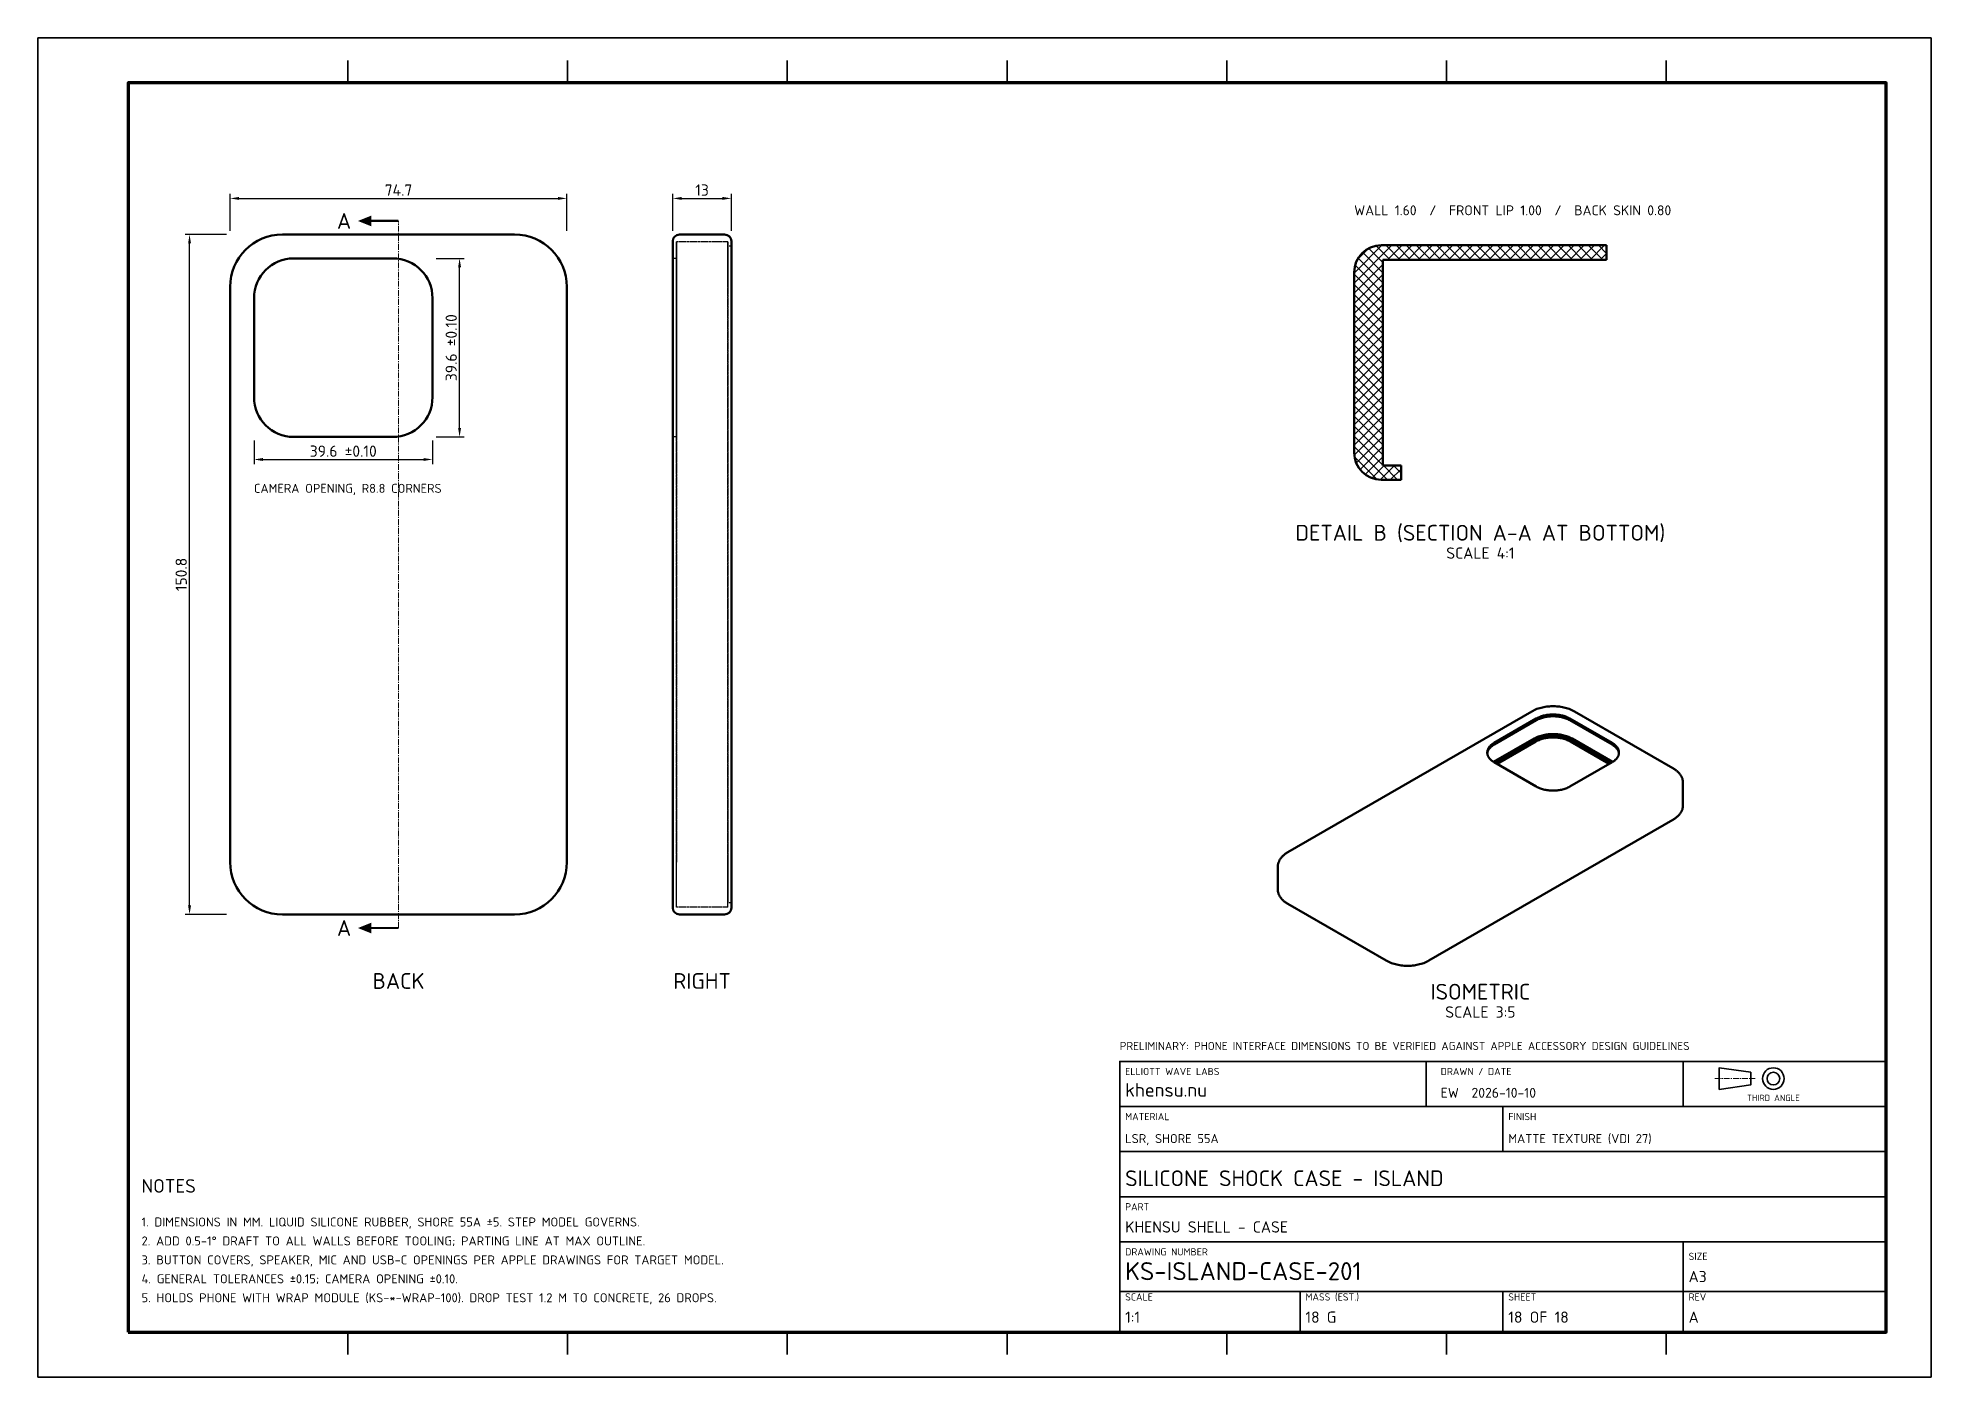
# Model space of a CAD drawing. Header units: millimetres. Extents: x 0 to 420, y 0 to 297.
import ezdxf
from ezdxf.enums import TextEntityAlignment as Align

# ---------------------------------------------------------------- set-up
doc = ezdxf.new("R2010")
doc.units = ezdxf.units.MM
doc.header["$LTSCALE"] = 0.4
doc.linetypes.add('CENTER', pattern=[5.08, 3.175, -0.635, 0.635, -0.635])
doc.linetypes.add('DASHED', pattern=[1.524, 1.27, -0.254])
for name, color, linetype, lineweight in [('BORDER', 7, 'CONTINUOUS', 70), ('CENTER', 1, 'CENTER', 18), ('DIM', 4, 'CONTINUOUS', 18), ('HATCH', 8, 'CONTINUOUS', 13), ('HIDDEN', 8, 'DASHED', 25), ('OUTLINE', 7, 'CONTINUOUS', 50), ('SECTION', 7, 'CONTINUOUS', 50), ('TEXT', 7, 'CONTINUOUS', 25), ('TITLE', 7, 'CONTINUOUS', 35)]:
    doc.layers.add(name, color=color, linetype=linetype, lineweight=lineweight)
doc.styles.add('KHENSU', font='isocpeur.ttf')
doc.dimstyles.new('KHENSU', dxfattribs={"dimtxt": 2.5, "dimasz": 2, "dimexe": 1, "dimexo": 0.8, "dimgap": 0.6, "dimtad": 1, "dimdsep": 46, "dimtxsty": 'KHENSU', "dimcen": -1.5, "dimclrd": 4, "dimclre": 4, "dimclrt": 7, "dimazin": 3, "dimtfac": 1, "dimtmove": 2, "dimatfit": 3})

msp = doc.modelspace()

# ---------------------------------------------------------------- hatches: boundary and pattern name
at = {"layer": 'HATCH'}
h = msp.add_hatch(dxfattribs=at)
h.set_pattern_fill('ANSI37', color=8, scale=0.5)
h.paths.add_polyline_path([(348, 251), (348, 250.331), (348, 249.661), (348, 248.992), (348, 248.323), (347.854, 247.8), (347.184, 247.8), (346.515, 247.8), (345.846, 247.8), (345.177, 247.8), (344.507, 247.8), (343.838, 247.8), (343.169, 247.8), (342.5, 247.8), (341.83, 247.8), (341.161, 247.8), (340.492, 247.8), (339.823, 247.8), (339.153, 247.8), (338.484, 247.8), (337.815, 247.8), (337.145, 247.8), (336.476, 247.8), (335.807, 247.8), (335.138, 247.8), (334.468, 247.8), (333.799, 247.8), (333.13, 247.8), (332.461, 247.8), (331.791, 247.8), (331.122, 247.8), (330.453, 247.8), (329.784, 247.8), (329.114, 247.8), (328.445, 247.8), (327.776, 247.8), (327.106, 247.8), (326.437, 247.8), (325.768, 247.8), (325.099, 247.8), (324.429, 247.8), (323.76, 247.8), (323.091, 247.8), (322.422, 247.8), (321.752, 247.8), (321.083, 247.8), (320.414, 247.8), (319.745, 247.8), (319.075, 247.8), (318.406, 247.8), (317.737, 247.8), (317.068, 247.8), (316.398, 247.8), (315.729, 247.8), (315.06, 247.8), (314.39, 247.8), (313.721, 247.8), (313.052, 247.8), (312.383, 247.8), (311.713, 247.8), (311.044, 247.8), (310.375, 247.8), (309.706, 247.8), (309.036, 247.8), (308.367, 247.8), (307.698, 247.8), (307.029, 247.8), (306.359, 247.8), (305.69, 247.8), (305.021, 247.8), (304.351, 247.8), (303.682, 247.8), (303.013, 247.8), (302.344, 247.8), (301.674, 247.8), (301.005, 247.8), (300.336, 247.8), (299.667, 247.8), (298.997, 247.8), (298.4, 247.728), (298.4, 247.059), (298.4, 246.39), (298.4, 245.72), (298.4, 245.051), (298.4, 244.382), (298.4, 243.713), (298.4, 243.043), (298.4, 242.374), (298.4, 241.705), (298.4, 241.035), (298.4, 240.366), (298.4, 239.697), (298.4, 239.028), (298.4, 238.358), (298.4, 237.689), (298.4, 237.02), (298.4, 236.351), (298.4, 235.681), (298.4, 235.012), (298.4, 234.343), (298.4, 233.674), (298.4, 233.004), (298.4, 232.335), (298.4, 231.666), (298.4, 230.996), (298.4, 230.327), (298.4, 229.658), (298.4, 228.989), (298.4, 228.319), (298.4, 227.65), (298.4, 226.981), (298.4, 226.312), (298.4, 225.642), (298.4, 224.973), (298.4, 224.304), (298.4, 223.635), (298.4, 222.965), (298.4, 222.296), (298.4, 221.627), (298.4, 220.958), (298.4, 220.288), (298.4, 219.619), (298.4, 218.95), (298.4, 218.28), (298.4, 217.611), (298.4, 216.942), (298.4, 216.273), (298.4, 215.603), (298.4, 214.934), (298.4, 214.265), (298.4, 213.596), (298.4, 212.926), (298.4, 212.257), (298.4, 211.588), (298.4, 210.919), (298.4, 210.249), (298.4, 209.58), (298.4, 208.911), (298.4, 208.241), (298.4, 207.572), (298.4, 206.903), (298.4, 206.234), (298.4, 205.564), (298.4, 204.895), (298.4, 204.226), (298.4, 203.557), (298.4, 202.887), (298.4, 202.218), (299.051, 202.2), (299.72, 202.2), (300.39, 202.2), (301.059, 202.2), (301.728, 202.2), (302.397, 202.2), (302.4, 201.533), (302.4, 200.864), (302.4, 200.195), (302.4, 199.525), (302.256, 199), (301.587, 199), (300.918, 199), (300.248, 199), (299.579, 199), (298.91, 199), (298.241, 199), (297.572, 199.015), (296.908, 199.1), (296.258, 199.258), (295.63, 199.488), (295.031, 199.786), (294.469, 200.149), (293.951, 200.572), (293.483, 201.05), (293.072, 201.578), (292.721, 202.147), (292.437, 202.753), (292.221, 203.386), (292.077, 204.039), (292.007, 204.704), (292, 205.374), (292, 206.043), (292, 206.712), (292, 207.381), (292, 208.051), (292, 208.72), (292, 209.389), (292, 210.058), (292, 210.728), (292, 211.397), (292, 212.066), (292, 212.736), (292, 213.405), (292, 214.074), (292, 214.743), (292, 215.413), (292, 216.082), (292, 216.751), (292, 217.42), (292, 218.09), (292, 218.759), (292, 219.428), (292, 220.097), (292, 220.767), (292, 221.436), (292, 222.105), (292, 222.774), (292, 223.444), (292, 224.113), (292, 224.782), (292, 225.452), (292, 226.121), (292, 226.79), (292, 227.459), (292, 228.129), (292, 228.798), (292, 229.467), (292, 230.136), (292, 230.806), (292, 231.475), (292, 232.144), (292, 232.813), (292, 233.483), (292, 234.152), (292, 234.821), (292, 235.491), (292, 236.16), (292, 236.829), (292, 237.498), (292, 238.168), (292, 238.837), (292, 239.506), (292, 240.175), (292, 240.845), (292, 241.514), (292, 242.183), (292, 242.852), (292, 243.522), (292, 244.191), (292, 244.86), (292.023, 245.529), (292.119, 246.191), (292.288, 246.838), (292.529, 247.462), (292.837, 248.056), (293.209, 248.612), (293.641, 249.123), (294.127, 249.582), (294.661, 249.985), (295.237, 250.326), (295.846, 250.6), (296.483, 250.805), (297.139, 250.938), (297.805, 250.997), (298.474, 251), (299.144, 251), (299.813, 251), (300.482, 251), (301.151, 251), (301.821, 251), (302.49, 251), (303.159, 251), (303.829, 251), (304.498, 251), (305.167, 251), (305.836, 251), (306.506, 251), (307.175, 251), (307.844, 251), (308.513, 251), (309.183, 251), (309.852, 251), (310.521, 251), (311.19, 251), (311.86, 251), (312.529, 251), (313.198, 251), (313.868, 251), (314.537, 251), (315.206, 251), (315.875, 251), (316.545, 251), (317.214, 251), (317.883, 251), (318.552, 251), (319.222, 251), (319.891, 251), (320.56, 251), (321.229, 251), (321.899, 251), (322.568, 251), (323.237, 251), (323.906, 251), (324.576, 251), (325.245, 251), (325.914, 251), (326.584, 251), (327.253, 251), (327.922, 251), (328.591, 251), (329.261, 251), (329.93, 251), (330.599, 251), (331.268, 251), (331.938, 251), (332.607, 251), (333.276, 251), (333.945, 251), (334.615, 251), (335.284, 251), (335.953, 251), (336.623, 251), (337.292, 251), (337.961, 251), (338.63, 251), (339.3, 251), (339.969, 251), (340.638, 251), (341.307, 251), (341.977, 251), (342.646, 251), (343.315, 251), (343.984, 251), (344.654, 251), (345.323, 251), (345.992, 251), (346.661, 251), (347.331, 251), (348, 251)])

# ---------------------------------------------------------------- linework, layer by layer
at = {"layer": 'BORDER'}
msp.add_lwpolyline([(20, 10), (410, 10), (410, 287), (20, 287)], close=True, dxfattribs=at)
at = {"layer": 'CENTER'}
for p, q in [((80, 99.6), (80, 256.4)), ((372, 66.2), (381, 66.2))]:
    msp.add_line(p, q, dxfattribs=at)
at = {"layer": 'HIDDEN'}
for p, q in [((152.35, 253.4), (142.35, 253.4)), ((141.65, 248.1), (140.85, 248.1)), ((141.65, 248.1), (140.85, 248.1)), ((153.05, 251.8), (141.65, 251.8)), ((153.05, 251.8), (141.65, 251.8)), ((153.85, 250.8), (153.05, 250.8)), ((153.85, 250.8), (153.05, 250.8)), ((140.85, 241.8), (140.85, 114.2)), ((141.65, 241.8), (141.65, 114.2)), ((141.65, 114.2), (141.65, 241.8)), ((153.05, 241.8), (153.05, 114.2)), ((153.05, 114.2), (153.05, 241.8)), ((153.05, 241.8), (153.05, 114.2)), ((153.05, 114.2), (153.05, 241.8)), ((153.85, 241.8), (153.85, 114.2)), ((153.85, 241.8), (153.85, 114.2)), ((153.85, 114.2), (153.85, 241.8)), ((140.85, 239.3), (140.85, 217.3)), ((140.85, 217.3), (140.85, 239.3)), ((141.65, 239.3), (141.65, 217.3)), ((141.65, 217.3), (141.65, 239.3)), ((141.65, 208.5), (140.85, 208.5)), ((141.65, 208.5), (140.85, 208.5)), ((153.85, 105.2), (153.05, 105.2)), ((153.85, 105.2), (153.05, 105.2)), ((153.05, 104.2), (141.65, 104.2)), ((153.05, 104.2), (141.65, 104.2))]:
    msp.add_line(p, q, dxfattribs=at)
for points in [[(140.85, 248.1), (140.85, 247.897), (140.85, 247.694), (140.85, 247.49), (140.85, 247.287), (140.85, 247.084), (140.85, 246.881), (140.85, 246.677), (140.85, 246.474), (140.85, 246.271), (140.85, 246.068), (140.85, 245.865), (140.85, 245.661), (140.85, 245.458), (140.85, 245.255), (140.85, 245.052), (140.85, 244.848), (140.85, 244.645), (140.85, 244.442), (140.85, 244.239), (140.85, 244.035), (140.85, 243.832), (140.85, 243.629), (140.85, 243.426), (140.85, 243.223), (140.85, 243.019), (140.85, 242.816), (140.85, 242.613), (140.85, 242.41), (140.85, 242.206), (140.85, 242.003), (140.85, 241.8)], [(140.85, 248.1), (140.85, 247.816), (140.85, 247.532), (140.85, 247.248), (140.85, 246.965), (140.85, 246.681), (140.85, 246.397), (140.85, 246.113), (140.85, 245.829), (140.85, 245.545), (140.85, 245.261), (140.85, 244.977), (140.85, 244.694), (140.85, 244.41), (140.85, 244.126), (140.85, 243.842), (140.85, 243.558), (140.85, 243.274), (140.85, 242.99), (140.85, 242.706), (140.85, 242.423), (140.85, 242.139), (140.85, 241.855), (140.85, 241.571), (140.85, 241.287), (140.85, 241.003), (140.85, 240.719), (140.85, 240.435), (140.85, 240.152), (140.85, 239.868), (140.85, 239.584), (140.85, 239.3)], [(140.85, 239.3), (140.85, 239.584), (140.85, 239.868), (140.85, 240.152), (140.85, 240.435), (140.85, 240.719), (140.85, 241.003), (140.85, 241.287), (140.85, 241.571), (140.85, 241.855), (140.85, 242.139), (140.85, 242.423), (140.85, 242.706), (140.85, 242.99), (140.85, 243.274), (140.85, 243.558), (140.85, 243.842), (140.85, 244.126), (140.85, 244.41), (140.85, 244.694), (140.85, 244.977), (140.85, 245.261), (140.85, 245.545), (140.85, 245.829), (140.85, 246.113), (140.85, 246.397), (140.85, 246.681), (140.85, 246.965), (140.85, 247.248), (140.85, 247.532), (140.85, 247.816), (140.85, 248.1)], [(141.65, 251.8), (141.65, 251.477), (141.65, 251.155), (141.65, 250.832), (141.65, 250.51), (141.65, 250.187), (141.65, 249.865), (141.65, 249.542), (141.65, 249.219), (141.65, 248.897), (141.65, 248.574), (141.65, 248.252), (141.65, 247.929), (141.65, 247.606), (141.65, 247.284), (141.65, 246.961), (141.65, 246.639), (141.65, 246.316), (141.65, 245.994), (141.65, 245.671), (141.65, 245.348), (141.65, 245.026), (141.65, 244.703), (141.65, 244.381), (141.65, 244.058), (141.65, 243.735), (141.65, 243.413), (141.65, 243.09), (141.65, 242.768), (141.65, 242.445), (141.65, 242.123), (141.65, 241.8)], [(141.65, 241.8), (141.65, 242.123), (141.65, 242.445), (141.65, 242.768), (141.65, 243.09), (141.65, 243.413), (141.65, 243.735), (141.65, 244.058), (141.65, 244.381), (141.65, 244.703), (141.65, 245.026), (141.65, 245.348), (141.65, 245.671), (141.65, 245.994), (141.65, 246.316), (141.65, 246.639), (141.65, 246.961), (141.65, 247.284), (141.65, 247.606), (141.65, 247.929), (141.65, 248.252), (141.65, 248.574), (141.65, 248.897), (141.65, 249.219), (141.65, 249.542), (141.65, 249.865), (141.65, 250.187), (141.65, 250.51), (141.65, 250.832), (141.65, 251.155), (141.65, 251.477), (141.65, 251.8)], [(141.65, 248.1), (141.65, 247.816), (141.65, 247.532), (141.65, 247.248), (141.65, 246.965), (141.65, 246.681), (141.65, 246.397), (141.65, 246.113), (141.65, 245.829), (141.65, 245.545), (141.65, 245.261), (141.65, 244.977), (141.65, 244.694), (141.65, 244.41), (141.65, 244.126), (141.65, 243.842), (141.65, 243.558), (141.65, 243.274), (141.65, 242.99), (141.65, 242.706), (141.65, 242.423), (141.65, 242.139), (141.65, 241.855), (141.65, 241.571), (141.65, 241.287), (141.65, 241.003), (141.65, 240.719), (141.65, 240.435), (141.65, 240.152), (141.65, 239.868), (141.65, 239.584), (141.65, 239.3)], [(141.65, 239.3), (141.65, 239.584), (141.65, 239.868), (141.65, 240.152), (141.65, 240.435), (141.65, 240.719), (141.65, 241.003), (141.65, 241.287), (141.65, 241.571), (141.65, 241.855), (141.65, 242.139), (141.65, 242.423), (141.65, 242.706), (141.65, 242.99), (141.65, 243.274), (141.65, 243.558), (141.65, 243.842), (141.65, 244.126), (141.65, 244.41), (141.65, 244.694), (141.65, 244.977), (141.65, 245.261), (141.65, 245.545), (141.65, 245.829), (141.65, 246.113), (141.65, 246.397), (141.65, 246.681), (141.65, 246.965), (141.65, 247.248), (141.65, 247.532), (141.65, 247.816), (141.65, 248.1)], [(153.05, 251.8), (153.05, 251.477), (153.05, 251.155), (153.05, 250.832), (153.05, 250.51), (153.05, 250.187), (153.05, 249.865), (153.05, 249.542), (153.05, 249.219), (153.05, 248.897), (153.05, 248.574), (153.05, 248.252), (153.05, 247.929), (153.05, 247.606), (153.05, 247.284), (153.05, 246.961), (153.05, 246.639), (153.05, 246.316), (153.05, 245.994), (153.05, 245.671), (153.05, 245.348), (153.05, 245.026), (153.05, 244.703), (153.05, 244.381), (153.05, 244.058), (153.05, 243.735), (153.05, 243.413), (153.05, 243.09), (153.05, 242.768), (153.05, 242.445), (153.05, 242.123), (153.05, 241.8)], [(153.05, 241.8), (153.05, 242.123), (153.05, 242.445), (153.05, 242.768), (153.05, 243.09), (153.05, 243.413), (153.05, 243.735), (153.05, 244.058), (153.05, 244.381), (153.05, 244.703), (153.05, 245.026), (153.05, 245.348), (153.05, 245.671), (153.05, 245.994), (153.05, 246.316), (153.05, 246.639), (153.05, 246.961), (153.05, 247.284), (153.05, 247.606), (153.05, 247.929), (153.05, 248.252), (153.05, 248.574), (153.05, 248.897), (153.05, 249.219), (153.05, 249.542), (153.05, 249.865), (153.05, 250.187), (153.05, 250.51), (153.05, 250.832), (153.05, 251.155), (153.05, 251.477), (153.05, 251.8)], [(153.05, 250.8), (153.05, 250.51), (153.05, 250.219), (153.05, 249.929), (153.05, 249.639), (153.05, 249.348), (153.05, 249.058), (153.05, 248.768), (153.05, 248.477), (153.05, 248.187), (153.05, 247.897), (153.05, 247.606), (153.05, 247.316), (153.05, 247.026), (153.05, 246.735), (153.05, 246.445), (153.05, 246.155), (153.05, 245.865), (153.05, 245.574), (153.05, 245.284), (153.05, 244.994), (153.05, 244.703), (153.05, 244.413), (153.05, 244.123), (153.05, 243.832), (153.05, 243.542), (153.05, 243.252), (153.05, 242.961), (153.05, 242.671), (153.05, 242.381), (153.05, 242.09), (153.05, 241.8)], [(153.05, 241.8), (153.05, 242.09), (153.05, 242.381), (153.05, 242.671), (153.05, 242.961), (153.05, 243.252), (153.05, 243.542), (153.05, 243.832), (153.05, 244.123), (153.05, 244.413), (153.05, 244.703), (153.05, 244.994), (153.05, 245.284), (153.05, 245.574), (153.05, 245.865), (153.05, 246.155), (153.05, 246.445), (153.05, 246.735), (153.05, 247.026), (153.05, 247.316), (153.05, 247.606), (153.05, 247.897), (153.05, 248.187), (153.05, 248.477), (153.05, 248.768), (153.05, 249.058), (153.05, 249.348), (153.05, 249.639), (153.05, 249.929), (153.05, 250.219), (153.05, 250.51), (153.05, 250.8)], [(153.85, 250.8), (153.85, 250.51), (153.85, 250.219), (153.85, 249.929), (153.85, 249.639), (153.85, 249.348), (153.85, 249.058), (153.85, 248.768), (153.85, 248.477), (153.85, 248.187), (153.85, 247.897), (153.85, 247.606), (153.85, 247.316), (153.85, 247.026), (153.85, 246.735), (153.85, 246.445), (153.85, 246.155), (153.85, 245.865), (153.85, 245.574), (153.85, 245.284), (153.85, 244.994), (153.85, 244.703), (153.85, 244.413), (153.85, 244.123), (153.85, 243.832), (153.85, 243.542), (153.85, 243.252), (153.85, 242.961), (153.85, 242.671), (153.85, 242.381), (153.85, 242.09), (153.85, 241.8)], [(153.85, 250.8), (153.85, 250.51), (153.85, 250.219), (153.85, 249.929), (153.85, 249.639), (153.85, 249.348), (153.85, 249.058), (153.85, 248.768), (153.85, 248.477), (153.85, 248.187), (153.85, 247.897), (153.85, 247.606), (153.85, 247.316), (153.85, 247.026), (153.85, 246.735), (153.85, 246.445), (153.85, 246.155), (153.85, 245.865), (153.85, 245.574), (153.85, 245.284), (153.85, 244.994), (153.85, 244.703), (153.85, 244.413), (153.85, 244.123), (153.85, 243.832), (153.85, 243.542), (153.85, 243.252), (153.85, 242.961), (153.85, 242.671), (153.85, 242.381), (153.85, 242.09), (153.85, 241.8)], [(140.85, 217.3), (140.85, 217.016), (140.85, 216.732), (140.85, 216.448), (140.85, 216.165), (140.85, 215.881), (140.85, 215.597), (140.85, 215.313), (140.85, 215.029), (140.85, 214.745), (140.85, 214.461), (140.85, 214.177), (140.85, 213.894), (140.85, 213.61), (140.85, 213.326), (140.85, 213.042), (140.85, 212.758), (140.85, 212.474), (140.85, 212.19), (140.85, 211.906), (140.85, 211.623), (140.85, 211.339), (140.85, 211.055), (140.85, 210.771), (140.85, 210.487), (140.85, 210.203), (140.85, 209.919), (140.85, 209.635), (140.85, 209.352), (140.85, 209.068), (140.85, 208.784), (140.85, 208.5)], [(140.85, 208.5), (140.85, 208.784), (140.85, 209.068), (140.85, 209.352), (140.85, 209.635), (140.85, 209.919), (140.85, 210.203), (140.85, 210.487), (140.85, 210.771), (140.85, 211.055), (140.85, 211.339), (140.85, 211.623), (140.85, 211.906), (140.85, 212.19), (140.85, 212.474), (140.85, 212.758), (140.85, 213.042), (140.85, 213.326), (140.85, 213.61), (140.85, 213.894), (140.85, 214.177), (140.85, 214.461), (140.85, 214.745), (140.85, 215.029), (140.85, 215.313), (140.85, 215.597), (140.85, 215.881), (140.85, 216.165), (140.85, 216.448), (140.85, 216.732), (140.85, 217.016), (140.85, 217.3)], [(141.65, 217.3), (141.65, 217.016), (141.65, 216.732), (141.65, 216.448), (141.65, 216.165), (141.65, 215.881), (141.65, 215.597), (141.65, 215.313), (141.65, 215.029), (141.65, 214.745), (141.65, 214.461), (141.65, 214.177), (141.65, 213.894), (141.65, 213.61), (141.65, 213.326), (141.65, 213.042), (141.65, 212.758), (141.65, 212.474), (141.65, 212.19), (141.65, 211.906), (141.65, 211.623), (141.65, 211.339), (141.65, 211.055), (141.65, 210.771), (141.65, 210.487), (141.65, 210.203), (141.65, 209.919), (141.65, 209.635), (141.65, 209.352), (141.65, 209.068), (141.65, 208.784), (141.65, 208.5)], [(141.65, 208.5), (141.65, 208.784), (141.65, 209.068), (141.65, 209.352), (141.65, 209.635), (141.65, 209.919), (141.65, 210.203), (141.65, 210.487), (141.65, 210.771), (141.65, 211.055), (141.65, 211.339), (141.65, 211.623), (141.65, 211.906), (141.65, 212.19), (141.65, 212.474), (141.65, 212.758), (141.65, 213.042), (141.65, 213.326), (141.65, 213.61), (141.65, 213.894), (141.65, 214.177), (141.65, 214.461), (141.65, 214.745), (141.65, 215.029), (141.65, 215.313), (141.65, 215.597), (141.65, 215.881), (141.65, 216.165), (141.65, 216.448), (141.65, 216.732), (141.65, 217.016), (141.65, 217.3)], [(140.85, 114.2), (140.85, 113.874), (140.85, 113.548), (140.85, 113.223), (140.85, 112.897), (140.85, 112.571), (140.85, 112.245), (140.85, 111.919), (140.85, 111.594), (140.85, 111.268), (140.85, 110.942), (140.85, 110.616), (140.85, 110.29), (140.85, 109.965), (140.85, 109.639), (140.85, 109.313), (140.85, 108.987), (140.85, 108.661), (140.85, 108.335), (140.85, 108.01), (140.85, 107.684), (140.85, 107.358), (140.85, 107.032), (140.85, 106.706), (140.85, 106.381), (140.85, 106.055), (140.85, 105.729), (140.85, 105.403), (140.85, 105.077), (140.85, 104.752), (140.85, 104.426), (140.85, 104.1)], [(141.65, 104.2), (141.65, 104.523), (141.65, 104.845), (141.65, 105.168), (141.65, 105.49), (141.65, 105.813), (141.65, 106.135), (141.65, 106.458), (141.65, 106.781), (141.65, 107.103), (141.65, 107.426), (141.65, 107.748), (141.65, 108.071), (141.65, 108.394), (141.65, 108.716), (141.65, 109.039), (141.65, 109.361), (141.65, 109.684), (141.65, 110.006), (141.65, 110.329), (141.65, 110.652), (141.65, 110.974), (141.65, 111.297), (141.65, 111.619), (141.65, 111.942), (141.65, 112.265), (141.65, 112.587), (141.65, 112.91), (141.65, 113.232), (141.65, 113.555), (141.65, 113.877), (141.65, 114.2)], [(141.65, 104.2), (141.65, 104.523), (141.65, 104.845), (141.65, 105.168), (141.65, 105.49), (141.65, 105.813), (141.65, 106.135), (141.65, 106.458), (141.65, 106.781), (141.65, 107.103), (141.65, 107.426), (141.65, 107.748), (141.65, 108.071), (141.65, 108.394), (141.65, 108.716), (141.65, 109.039), (141.65, 109.361), (141.65, 109.684), (141.65, 110.006), (141.65, 110.329), (141.65, 110.652), (141.65, 110.974), (141.65, 111.297), (141.65, 111.619), (141.65, 111.942), (141.65, 112.265), (141.65, 112.587), (141.65, 112.91), (141.65, 113.232), (141.65, 113.555), (141.65, 113.877), (141.65, 114.2)], [(153.05, 114.2), (153.05, 113.91), (153.05, 113.619), (153.05, 113.329), (153.05, 113.039), (153.05, 112.748), (153.05, 112.458), (153.05, 112.168), (153.05, 111.877), (153.05, 111.587), (153.05, 111.297), (153.05, 111.006), (153.05, 110.716), (153.05, 110.426), (153.05, 110.135), (153.05, 109.845), (153.05, 109.555), (153.05, 109.265), (153.05, 108.974), (153.05, 108.684), (153.05, 108.394), (153.05, 108.103), (153.05, 107.813), (153.05, 107.523), (153.05, 107.232), (153.05, 106.942), (153.05, 106.652), (153.05, 106.361), (153.05, 106.071), (153.05, 105.781), (153.05, 105.49), (153.05, 105.2)], [(153.05, 105.2), (153.05, 105.49), (153.05, 105.781), (153.05, 106.071), (153.05, 106.361), (153.05, 106.652), (153.05, 106.942), (153.05, 107.232), (153.05, 107.523), (153.05, 107.813), (153.05, 108.103), (153.05, 108.394), (153.05, 108.684), (153.05, 108.974), (153.05, 109.265), (153.05, 109.555), (153.05, 109.845), (153.05, 110.135), (153.05, 110.426), (153.05, 110.716), (153.05, 111.006), (153.05, 111.297), (153.05, 111.587), (153.05, 111.877), (153.05, 112.168), (153.05, 112.458), (153.05, 112.748), (153.05, 113.039), (153.05, 113.329), (153.05, 113.619), (153.05, 113.91), (153.05, 114.2)], [(153.05, 104.2), (153.05, 104.523), (153.05, 104.845), (153.05, 105.168), (153.05, 105.49), (153.05, 105.813), (153.05, 106.135), (153.05, 106.458), (153.05, 106.781), (153.05, 107.103), (153.05, 107.426), (153.05, 107.748), (153.05, 108.071), (153.05, 108.394), (153.05, 108.716), (153.05, 109.039), (153.05, 109.361), (153.05, 109.684), (153.05, 110.006), (153.05, 110.329), (153.05, 110.652), (153.05, 110.974), (153.05, 111.297), (153.05, 111.619), (153.05, 111.942), (153.05, 112.265), (153.05, 112.587), (153.05, 112.91), (153.05, 113.232), (153.05, 113.555), (153.05, 113.877), (153.05, 114.2)], [(153.05, 104.2), (153.05, 104.523), (153.05, 104.845), (153.05, 105.168), (153.05, 105.49), (153.05, 105.813), (153.05, 106.135), (153.05, 106.458), (153.05, 106.781), (153.05, 107.103), (153.05, 107.426), (153.05, 107.748), (153.05, 108.071), (153.05, 108.394), (153.05, 108.716), (153.05, 109.039), (153.05, 109.361), (153.05, 109.684), (153.05, 110.006), (153.05, 110.329), (153.05, 110.652), (153.05, 110.974), (153.05, 111.297), (153.05, 111.619), (153.05, 111.942), (153.05, 112.265), (153.05, 112.587), (153.05, 112.91), (153.05, 113.232), (153.05, 113.555), (153.05, 113.877), (153.05, 114.2)], [(153.85, 114.2), (153.85, 113.874), (153.85, 113.548), (153.85, 113.223), (153.85, 112.897), (153.85, 112.571), (153.85, 112.245), (153.85, 111.919), (153.85, 111.594), (153.85, 111.268), (153.85, 110.942), (153.85, 110.616), (153.85, 110.29), (153.85, 109.965), (153.85, 109.639), (153.85, 109.313), (153.85, 108.987), (153.85, 108.661), (153.85, 108.335), (153.85, 108.01), (153.85, 107.684), (153.85, 107.358), (153.85, 107.032), (153.85, 106.706), (153.85, 106.381), (153.85, 106.055), (153.85, 105.729), (153.85, 105.403), (153.85, 105.077), (153.85, 104.752), (153.85, 104.426), (153.85, 104.1)], [(153.85, 114.2), (153.85, 113.91), (153.85, 113.619), (153.85, 113.329), (153.85, 113.039), (153.85, 112.748), (153.85, 112.458), (153.85, 112.168), (153.85, 111.877), (153.85, 111.587), (153.85, 111.297), (153.85, 111.006), (153.85, 110.716), (153.85, 110.426), (153.85, 110.135), (153.85, 109.845), (153.85, 109.555), (153.85, 109.265), (153.85, 108.974), (153.85, 108.684), (153.85, 108.394), (153.85, 108.103), (153.85, 107.813), (153.85, 107.523), (153.85, 107.232), (153.85, 106.942), (153.85, 106.652), (153.85, 106.361), (153.85, 106.071), (153.85, 105.781), (153.85, 105.49), (153.85, 105.2)], [(153.85, 105.2), (153.85, 105.49), (153.85, 105.781), (153.85, 106.071), (153.85, 106.361), (153.85, 106.652), (153.85, 106.942), (153.85, 107.232), (153.85, 107.523), (153.85, 107.813), (153.85, 108.103), (153.85, 108.394), (153.85, 108.684), (153.85, 108.974), (153.85, 109.265), (153.85, 109.555), (153.85, 109.845), (153.85, 110.135), (153.85, 110.426), (153.85, 110.716), (153.85, 111.006), (153.85, 111.297), (153.85, 111.587), (153.85, 111.877), (153.85, 112.168), (153.85, 112.458), (153.85, 112.748), (153.85, 113.039), (153.85, 113.329), (153.85, 113.619), (153.85, 113.91), (153.85, 114.2)]]:
    msp.add_lwpolyline(points, dxfattribs=at)
at = {"layer": 'OUTLINE'}
for p, q in [((105.75, 253.4), (54.25, 253.4)), ((152.35, 253.4), (142.35, 253.4)), ((56.75, 248.1), (78.75, 248.1)), ((42.65, 241.8), (42.65, 114.2)), ((117.35, 114.2), (117.35, 241.8)), ((140.85, 114.2), (140.85, 241.8)), ((153.85, 114.2), (153.85, 241.8)), ((47.95, 217.3), (47.95, 239.3)), ((87.55, 239.3), (87.55, 217.3)), ((78.75, 208.5), (56.75, 208.5)), ((331.408, 147.638), (277.272, 116.383)), ((362.728, 135.023), (340.878, 147.638)), ((323.076, 140.661), (332.41, 146.05)), ((323.076, 140.27), (332.41, 145.658)), ((339.877, 146.05), (349.211, 140.661)), ((339.877, 145.658), (349.211, 140.27)), ((331.901, 141.592), (322.951, 136.425)), ((323.373, 136.179), (332.325, 141.347)), ((323.712, 135.983), (332.325, 140.955)), ((339.962, 141.347), (348.914, 136.179)), ((339.962, 140.955), (348.574, 135.983)), ((349.336, 136.425), (340.386, 141.592)), ((332.41, 130.961), (323.076, 136.35)), ((349.211, 136.35), (339.877, 130.961)), ((364.953, 131.77), (364.953, 126.871)), ((308.592, 92.362), (362.728, 123.617)), ((275.047, 113.129), (275.047, 108.23)), ((54.25, 102.6), (105.75, 102.6)), ((152.35, 102.6), (142.35, 102.6)), ((152.35, 102.6), (142.35, 102.6)), ((277.272, 104.977), (299.122, 92.362))]:
    msp.add_line(p, q, dxfattribs=at)
for points in [[(140.85, 251.9), (140.85, 251.777), (140.85, 251.655), (140.85, 251.532), (140.85, 251.41), (140.85, 251.287), (140.85, 251.165), (140.85, 251.042), (140.85, 250.919), (140.85, 250.797), (140.85, 250.674), (140.85, 250.552), (140.85, 250.429), (140.85, 250.306), (140.85, 250.184), (140.85, 250.061), (140.85, 249.939), (140.85, 249.816), (140.85, 249.694), (140.85, 249.571), (140.85, 249.448), (140.85, 249.326), (140.85, 249.203), (140.85, 249.081), (140.85, 248.958), (140.85, 248.835), (140.85, 248.713), (140.85, 248.59), (140.85, 248.468), (140.85, 248.345), (140.85, 248.223), (140.85, 248.1)], [(140.85, 241.8), (140.85, 242.126), (140.85, 242.452), (140.85, 242.777), (140.85, 243.103), (140.85, 243.429), (140.85, 243.755), (140.85, 244.081), (140.85, 244.406), (140.85, 244.732), (140.85, 245.058), (140.85, 245.384), (140.85, 245.71), (140.85, 246.035), (140.85, 246.361), (140.85, 246.687), (140.85, 247.013), (140.85, 247.339), (140.85, 247.665), (140.85, 247.99), (140.85, 248.316), (140.85, 248.642), (140.85, 248.968), (140.85, 249.294), (140.85, 249.619), (140.85, 249.945), (140.85, 250.271), (140.85, 250.597), (140.85, 250.923), (140.85, 251.248), (140.85, 251.574), (140.85, 251.9)], [(153.85, 251.9), (153.85, 251.865), (153.85, 251.829), (153.85, 251.794), (153.85, 251.758), (153.85, 251.723), (153.85, 251.687), (153.85, 251.652), (153.85, 251.616), (153.85, 251.581), (153.85, 251.545), (153.85, 251.51), (153.85, 251.474), (153.85, 251.439), (153.85, 251.403), (153.85, 251.368), (153.85, 251.332), (153.85, 251.297), (153.85, 251.261), (153.85, 251.226), (153.85, 251.19), (153.85, 251.155), (153.85, 251.119), (153.85, 251.084), (153.85, 251.048), (153.85, 251.013), (153.85, 250.977), (153.85, 250.942), (153.85, 250.906), (153.85, 250.871), (153.85, 250.835), (153.85, 250.8)], [(153.85, 241.8), (153.85, 242.126), (153.85, 242.452), (153.85, 242.777), (153.85, 243.103), (153.85, 243.429), (153.85, 243.755), (153.85, 244.081), (153.85, 244.406), (153.85, 244.732), (153.85, 245.058), (153.85, 245.384), (153.85, 245.71), (153.85, 246.035), (153.85, 246.361), (153.85, 246.687), (153.85, 247.013), (153.85, 247.339), (153.85, 247.665), (153.85, 247.99), (153.85, 248.316), (153.85, 248.642), (153.85, 248.968), (153.85, 249.294), (153.85, 249.619), (153.85, 249.945), (153.85, 250.271), (153.85, 250.597), (153.85, 250.923), (153.85, 251.248), (153.85, 251.574), (153.85, 251.9)], [(153.85, 241.8), (153.85, 242.09), (153.85, 242.381), (153.85, 242.671), (153.85, 242.961), (153.85, 243.252), (153.85, 243.542), (153.85, 243.832), (153.85, 244.123), (153.85, 244.413), (153.85, 244.703), (153.85, 244.994), (153.85, 245.284), (153.85, 245.574), (153.85, 245.865), (153.85, 246.155), (153.85, 246.445), (153.85, 246.735), (153.85, 247.026), (153.85, 247.316), (153.85, 247.606), (153.85, 247.897), (153.85, 248.187), (153.85, 248.477), (153.85, 248.768), (153.85, 249.058), (153.85, 249.348), (153.85, 249.639), (153.85, 249.929), (153.85, 250.219), (153.85, 250.51), (153.85, 250.8)], [(340.878, 147.638), (340.599, 147.79), (340.314, 147.93), (340.023, 148.058), (339.727, 148.174), (339.427, 148.279), (339.124, 148.373), (338.817, 148.456), (338.508, 148.53), (338.197, 148.594), (337.884, 148.648), (337.569, 148.693), (337.254, 148.729), (336.937, 148.756), (336.62, 148.773), (336.302, 148.782), (335.984, 148.782), (335.667, 148.773), (335.349, 148.756), (335.033, 148.729), (334.717, 148.693), (334.403, 148.648), (334.09, 148.594), (333.778, 148.53), (333.469, 148.456), (333.163, 148.373), (332.859, 148.279), (332.559, 148.174), (332.263, 148.058), (331.972, 147.93), (331.687, 147.79), (331.408, 147.638)], [(332.41, 146.05), (332.63, 146.17), (332.855, 146.28), (333.084, 146.379), (333.318, 146.47), (333.554, 146.552), (333.794, 146.625), (334.036, 146.69), (334.279, 146.747), (334.525, 146.796), (334.772, 146.839), (335.019, 146.873), (335.268, 146.901), (335.518, 146.922), (335.768, 146.935), (336.018, 146.942), (336.268, 146.942), (336.519, 146.935), (336.769, 146.922), (337.018, 146.901), (337.267, 146.873), (337.515, 146.839), (337.762, 146.796), (338.007, 146.747), (338.251, 146.69), (338.493, 146.625), (338.732, 146.552), (338.969, 146.47), (339.202, 146.379), (339.432, 146.28), (339.657, 146.17), (339.877, 146.05)], [(332.41, 145.658), (332.63, 145.778), (332.855, 145.888), (333.084, 145.988), (333.318, 146.078), (333.554, 146.16), (333.794, 146.233), (334.036, 146.298), (334.279, 146.355), (334.525, 146.405), (334.772, 146.447), (335.019, 146.481), (335.268, 146.509), (335.518, 146.53), (335.768, 146.544), (336.018, 146.55), (336.268, 146.55), (336.519, 146.544), (336.769, 146.53), (337.018, 146.509), (337.267, 146.481), (337.515, 146.447), (337.762, 146.405), (338.007, 146.355), (338.251, 146.298), (338.493, 146.233), (338.732, 146.16), (338.969, 146.078), (339.202, 145.988), (339.432, 145.888), (339.657, 145.778), (339.877, 145.658)], [(321.529, 138.506), (321.532, 138.595), (321.539, 138.685), (321.55, 138.774), (321.566, 138.862), (321.586, 138.949), (321.61, 139.036), (321.638, 139.121), (321.67, 139.204), (321.706, 139.287), (321.745, 139.367), (321.787, 139.446), (321.832, 139.524), (321.881, 139.599), (321.932, 139.673), (321.985, 139.745), (322.041, 139.815), (322.099, 139.883), (322.159, 139.95), (322.221, 140.014), (322.285, 140.077), (322.35, 140.138), (322.417, 140.198), (322.486, 140.256), (322.556, 140.312), (322.627, 140.366), (322.699, 140.419), (322.772, 140.471), (322.847, 140.521), (322.922, 140.569), (322.999, 140.616), (323.076, 140.661)], [(321.54, 138.31), (321.552, 138.392), (321.566, 138.474), (321.585, 138.556), (321.607, 138.636), (321.633, 138.715), (321.662, 138.793), (321.694, 138.87), (321.73, 138.945), (321.768, 139.019), (321.809, 139.092), (321.852, 139.163), (321.898, 139.233), (321.946, 139.301), (321.996, 139.367), (322.048, 139.432), (322.102, 139.495), (322.158, 139.557), (322.216, 139.617), (322.275, 139.676), (322.336, 139.733), (322.398, 139.789), (322.461, 139.843), (322.525, 139.896), (322.591, 139.947), (322.657, 139.997), (322.725, 140.046), (322.793, 140.093), (322.863, 140.139), (322.933, 140.184), (323.004, 140.227), (323.076, 140.27)], [(340.386, 141.592), (340.136, 141.728), (339.88, 141.853), (339.619, 141.966), (339.354, 142.069), (339.085, 142.162), (338.813, 142.245), (338.538, 142.319), (338.261, 142.384), (337.982, 142.44), (337.702, 142.488), (337.42, 142.527), (337.138, 142.559), (336.854, 142.582), (336.57, 142.598), (336.286, 142.606), (336.001, 142.606), (335.717, 142.598), (335.433, 142.582), (335.149, 142.559), (334.866, 142.527), (334.584, 142.488), (334.304, 142.44), (334.025, 142.384), (333.748, 142.319), (333.473, 142.245), (333.201, 142.162), (332.932, 142.069), (332.667, 141.966), (332.406, 141.853), (332.15, 141.728), (331.901, 141.592)], [(332.325, 141.347), (332.55, 141.47), (332.78, 141.582), (333.015, 141.684), (333.253, 141.776), (333.496, 141.86), (333.74, 141.935), (333.988, 142.001), (334.237, 142.06), (334.488, 142.11), (334.74, 142.153), (334.994, 142.189), (335.248, 142.217), (335.504, 142.239), (335.759, 142.253), (336.015, 142.26), (336.271, 142.26), (336.527, 142.253), (336.783, 142.239), (337.038, 142.217), (337.293, 142.189), (337.546, 142.153), (337.799, 142.11), (338.05, 142.06), (338.299, 142.001), (338.546, 141.935), (338.791, 141.86), (339.033, 141.776), (339.272, 141.684), (339.507, 141.582), (339.737, 141.47), (339.962, 141.347)], [(332.325, 140.955), (332.55, 141.078), (332.78, 141.19), (333.015, 141.292), (333.253, 141.385), (333.496, 141.468), (333.74, 141.543), (333.988, 141.609), (334.237, 141.668), (334.488, 141.718), (334.74, 141.761), (334.994, 141.797), (335.248, 141.825), (335.504, 141.847), (335.759, 141.861), (336.015, 141.868), (336.271, 141.868), (336.527, 141.861), (336.783, 141.847), (337.038, 141.825), (337.293, 141.797), (337.546, 141.761), (337.799, 141.718), (338.05, 141.668), (338.299, 141.609), (338.546, 141.543), (338.791, 141.468), (339.033, 141.385), (339.272, 141.292), (339.507, 141.19), (339.737, 141.078), (339.962, 140.955)], [(349.211, 140.661), (349.288, 140.616), (349.364, 140.569), (349.44, 140.521), (349.514, 140.471), (349.587, 140.419), (349.66, 140.366), (349.731, 140.312), (349.801, 140.256), (349.869, 140.198), (349.936, 140.138), (350.002, 140.077), (350.065, 140.014), (350.127, 139.95), (350.188, 139.883), (350.246, 139.815), (350.301, 139.745), (350.355, 139.673), (350.406, 139.599), (350.454, 139.524), (350.5, 139.446), (350.542, 139.367), (350.581, 139.287), (350.617, 139.204), (350.649, 139.121), (350.677, 139.036), (350.701, 138.949), (350.721, 138.862), (350.737, 138.774), (350.748, 138.685), (350.755, 138.595), (350.757, 138.506)], [(349.211, 140.27), (349.282, 140.227), (349.353, 140.184), (349.424, 140.139), (349.493, 140.093), (349.562, 140.046), (349.629, 139.997), (349.696, 139.947), (349.761, 139.896), (349.826, 139.843), (349.889, 139.789), (349.951, 139.733), (350.011, 139.676), (350.071, 139.617), (350.128, 139.557), (350.184, 139.495), (350.238, 139.432), (350.29, 139.367), (350.341, 139.301), (350.389, 139.233), (350.435, 139.163), (350.478, 139.092), (350.519, 139.019), (350.557, 138.945), (350.592, 138.87), (350.624, 138.793), (350.653, 138.715), (350.679, 138.636), (350.701, 138.556), (350.72, 138.474), (350.735, 138.392), (350.746, 138.31)], [(323.076, 136.35), (322.999, 136.396), (322.922, 136.443), (322.847, 136.491), (322.772, 136.541), (322.699, 136.592), (322.627, 136.645), (322.556, 136.7), (322.486, 136.756), (322.417, 136.814), (322.35, 136.873), (322.285, 136.935), (322.221, 136.998), (322.159, 137.062), (322.099, 137.129), (322.041, 137.197), (321.985, 137.267), (321.932, 137.339), (321.881, 137.413), (321.832, 137.488), (321.787, 137.566), (321.745, 137.645), (321.706, 137.725), (321.67, 137.807), (321.638, 137.891), (321.61, 137.976), (321.586, 138.062), (321.566, 138.15), (321.55, 138.238), (321.539, 138.327), (321.532, 138.416), (321.529, 138.506)], [(350.757, 138.506), (350.755, 138.416), (350.748, 138.327), (350.737, 138.238), (350.721, 138.15), (350.701, 138.062), (350.677, 137.976), (350.649, 137.891), (350.617, 137.807), (350.581, 137.725), (350.542, 137.645), (350.5, 137.566), (350.454, 137.488), (350.406, 137.413), (350.355, 137.339), (350.301, 137.267), (350.246, 137.197), (350.188, 137.129), (350.127, 137.062), (350.065, 136.998), (350.002, 136.935), (349.936, 136.873), (349.869, 136.814), (349.801, 136.756), (349.731, 136.7), (349.66, 136.645), (349.587, 136.592), (349.514, 136.541), (349.44, 136.491), (349.364, 136.443), (349.288, 136.396), (349.211, 136.35)], [(364.953, 131.77), (364.95, 131.903), (364.941, 132.036), (364.926, 132.168), (364.905, 132.3), (364.878, 132.43), (364.845, 132.56), (364.807, 132.687), (364.763, 132.813), (364.714, 132.937), (364.66, 133.059), (364.602, 133.179), (364.539, 133.296), (364.471, 133.411), (364.399, 133.523), (364.323, 133.633), (364.244, 133.74), (364.161, 133.844), (364.074, 133.945), (363.985, 134.044), (363.893, 134.14), (363.798, 134.234), (363.7, 134.324), (363.6, 134.412), (363.497, 134.497), (363.393, 134.58), (363.286, 134.66), (363.178, 134.738), (363.068, 134.813), (362.956, 134.885), (362.843, 134.955), (362.728, 135.023)], [(339.877, 130.961), (339.657, 130.842), (339.432, 130.732), (339.202, 130.632), (338.969, 130.542), (338.732, 130.46), (338.493, 130.387), (338.251, 130.322), (338.007, 130.265), (337.762, 130.215), (337.515, 130.173), (337.267, 130.138), (337.018, 130.111), (336.769, 130.09), (336.519, 130.076), (336.268, 130.069), (336.018, 130.069), (335.768, 130.076), (335.518, 130.09), (335.268, 130.111), (335.019, 130.138), (334.772, 130.173), (334.525, 130.215), (334.279, 130.265), (334.036, 130.322), (333.794, 130.387), (333.554, 130.46), (333.318, 130.542), (333.084, 130.632), (332.855, 130.732), (332.63, 130.842), (332.41, 130.961)], [(362.728, 123.617), (362.843, 123.685), (362.956, 123.755), (363.068, 123.828), (363.178, 123.903), (363.286, 123.981), (363.393, 124.061), (363.497, 124.143), (363.6, 124.229), (363.7, 124.316), (363.798, 124.407), (363.893, 124.5), (363.985, 124.596), (364.074, 124.695), (364.161, 124.797), (364.244, 124.901), (364.323, 125.008), (364.399, 125.118), (364.471, 125.23), (364.539, 125.345), (364.602, 125.462), (364.66, 125.582), (364.714, 125.703), (364.763, 125.827), (364.807, 125.953), (364.845, 126.081), (364.878, 126.21), (364.905, 126.341), (364.926, 126.472), (364.941, 126.605), (364.95, 126.738), (364.953, 126.871)], [(140.85, 104.1), (140.85, 104.426), (140.85, 104.752), (140.85, 105.077), (140.85, 105.403), (140.85, 105.729), (140.85, 106.055), (140.85, 106.381), (140.85, 106.706), (140.85, 107.032), (140.85, 107.358), (140.85, 107.684), (140.85, 108.01), (140.85, 108.335), (140.85, 108.661), (140.85, 108.987), (140.85, 109.313), (140.85, 109.639), (140.85, 109.965), (140.85, 110.29), (140.85, 110.616), (140.85, 110.942), (140.85, 111.268), (140.85, 111.594), (140.85, 111.919), (140.85, 112.245), (140.85, 112.571), (140.85, 112.897), (140.85, 113.223), (140.85, 113.548), (140.85, 113.874), (140.85, 114.2)], [(153.85, 104.1), (153.85, 104.426), (153.85, 104.752), (153.85, 105.077), (153.85, 105.403), (153.85, 105.729), (153.85, 106.055), (153.85, 106.381), (153.85, 106.706), (153.85, 107.032), (153.85, 107.358), (153.85, 107.684), (153.85, 108.01), (153.85, 108.335), (153.85, 108.661), (153.85, 108.987), (153.85, 109.313), (153.85, 109.639), (153.85, 109.965), (153.85, 110.29), (153.85, 110.616), (153.85, 110.942), (153.85, 111.268), (153.85, 111.594), (153.85, 111.919), (153.85, 112.245), (153.85, 112.571), (153.85, 112.897), (153.85, 113.223), (153.85, 113.548), (153.85, 113.874), (153.85, 114.2)], [(277.272, 116.383), (277.157, 116.315), (277.044, 116.245), (276.932, 116.172), (276.822, 116.097), (276.714, 116.019), (276.607, 115.939), (276.503, 115.857), (276.4, 115.771), (276.3, 115.684), (276.202, 115.593), (276.107, 115.5), (276.015, 115.404), (275.926, 115.305), (275.839, 115.203), (275.756, 115.099), (275.677, 114.992), (275.601, 114.882), (275.529, 114.77), (275.461, 114.655), (275.398, 114.538), (275.34, 114.418), (275.286, 114.297), (275.237, 114.173), (275.193, 114.047), (275.155, 113.919), (275.122, 113.79), (275.095, 113.659), (275.074, 113.528), (275.059, 113.395), (275.05, 113.262), (275.047, 113.129)], [(275.047, 108.23), (275.05, 108.097), (275.059, 107.964), (275.074, 107.832), (275.095, 107.7), (275.122, 107.57), (275.155, 107.44), (275.193, 107.313), (275.237, 107.187), (275.286, 107.063), (275.34, 106.941), (275.398, 106.821), (275.461, 106.704), (275.529, 106.589), (275.601, 106.477), (275.677, 106.367), (275.756, 106.26), (275.839, 106.156), (275.926, 106.055), (276.015, 105.956), (276.107, 105.86), (276.202, 105.766), (276.3, 105.676), (276.4, 105.588), (276.503, 105.503), (276.607, 105.42), (276.714, 105.34), (276.822, 105.262), (276.932, 105.187), (277.044, 105.115), (277.157, 105.045), (277.272, 104.977)], [(299.122, 92.362), (299.401, 92.21), (299.686, 92.07), (299.977, 91.942), (300.273, 91.826), (300.573, 91.721), (300.876, 91.627), (301.183, 91.544), (301.492, 91.47), (301.803, 91.406), (302.116, 91.352), (302.431, 91.307), (302.746, 91.271), (303.063, 91.244), (303.38, 91.227), (303.698, 91.218), (304.016, 91.218), (304.333, 91.227), (304.651, 91.244), (304.967, 91.271), (305.283, 91.307), (305.597, 91.352), (305.91, 91.406), (306.222, 91.47), (306.531, 91.544), (306.837, 91.627), (307.141, 91.721), (307.441, 91.826), (307.737, 91.942), (308.028, 92.07), (308.313, 92.21), (308.592, 92.362)]]:
    msp.add_lwpolyline(points, dxfattribs=at)
for centre, radius, start, end in [((54.25, 241.8), 11.6, 90, 180), ((105.75, 241.8), 11.6, 0, 90), ((105.75, 241.8), 11.6, 0, 90), ((142.35, 251.9), 1.5, 90, 180), ((142.35, 251.9), 1.5, 90, 180), ((152.35, 251.9), 1.5, 0, 90), ((152.35, 251.9), 1.5, 0, 90), ((56.75, 239.3), 8.8, 90, 180), ((78.75, 239.3), 8.8, 0, 90), ((56.75, 217.3), 8.8, 180, -90), ((78.75, 217.3), 8.8, -90, 0), ((54.25, 114.2), 11.6, -180, -90), ((105.75, 114.2), 11.6, -90, 0), ((142.35, 104.1), 1.5, 180, -90), ((142.35, 104.1), 1.5, 180, -90), ((152.35, 104.1), 1.5, -90, 0), ((152.35, 104.1), 1.5, -90, 0)]:
    msp.add_arc(centre, radius, start, end, dxfattribs=at)
at = {"layer": 'SECTION'}
for p, q in [((298, 251), (348, 251)), ((348, 247.8), (298.4, 247.8)), ((298.4, 247.8), (298.4, 202.2)), ((348, 251), (348, 247.8)), ((292, 205), (292, 245)), ((298.4, 202.2), (302.4, 202.2)), ((302.4, 202.2), (302.4, 199)), ((302.4, 199), (298, 199))]:
    msp.add_line(p, q, dxfattribs=at)
at = {"layer": 'SECTION', "const_width": 0.5}
for points in [[(80, 256.4), (74, 256.4)], [(80, 99.6), (74, 99.6)]]:
    msp.add_lwpolyline(points, dxfattribs=at)
at = {"layer": 'SECTION'}
for centre, start, end in [((298, 245), 90, 180), ((298, 205), 180, -90)]:
    msp.add_arc(centre, 6, start, end, dxfattribs=at)
for points in [[(74, 257.6), (71, 256.4), (74, 255.2)], [(74, 100.8), (71, 99.6), (74, 98.4)]]:
    msp.add_solid(points, dxfattribs=at)
at = {"layer": 'TITLE'}
for p, q in [((68.75, 287), (68.75, 292)), ((117.5, 287), (117.5, 292)), ((166.25, 287), (166.25, 292)), ((215, 287), (215, 292)), ((263.75, 287), (263.75, 292)), ((312.5, 287), (312.5, 292)), ((361.25, 287), (361.25, 292)), ((308, 60), (308, 70)), ((365, 60), (365, 70)), ((240, 60), (410, 60)), ((325, 50), (325, 60)), ((240, 50), (410, 50)), ((240, 40), (410, 40)), ((240, 30), (410, 30)), ((365, 10), (365, 30)), ((240, 19), (410, 19)), ((280, 10), (280, 19)), ((325, 10), (325, 19)), ((68.75, 10), (68.75, 5)), ((117.5, 10), (117.5, 5)), ((166.25, 10), (166.25, 5)), ((215, 10), (215, 5)), ((263.75, 10), (263.75, 5)), ((312.5, 10), (312.5, 5)), ((361.25, 10), (361.25, 5))]:
    msp.add_line(p, q, dxfattribs=at)
for points in [[(0, 0), (420, 0), (420, 297), (0, 297)], [(240, 10), (410, 10), (410, 70), (240, 70)], [(373, 63.8), (380, 64.8), (380, 67.6), (373, 68.6)]]:
    msp.add_lwpolyline(points, close=True, dxfattribs=at)
for radius in [2.4, 1.4]:
    msp.add_circle((385, 66.2), radius, dxfattribs=at)

# ---------------------------------------------------------------- texts
at = {"layer": 'TEXT', "style": 'KHENSU'}
for p in [(69.5, 256.4), (69.5, 99.6)]:
    msp.add_text('A', height=3.5, dxfattribs=at).set_placement(p, align=Align.MIDDLE_RIGHT)
for s, height, p in [('WALL 1.60  /  FRONT LIP 1.00  /  BACK SKIN 0.80', 2.2, (292, 257)), ('CAMERA OPENING, R8.8 CORNERS', 2, (47.95, 195.5)), ('khensu.nu', 3, (241.2, 61.3)), ('EW  2026-10-10', 2.2, (311.2, 61.3)), ('LSR, SHORE 55A', 2, (241.2, 51.3)), ('MATTE TEXTURE (VDI 27)', 2, (326.2, 51.3)), ('NOTES', 3, (23, 40)), ('SILICONE SHOCK CASE - ISLAND', 3.5, (241.2, 41.3)), ('1. DIMENSIONS IN MM. LIQUID SILICONE RUBBER, SHORE 55A %%p5. STEP MODEL GOVERNS.', 2, (23, 32.8)), ('KHENSU SHELL - CASE', 2.5, (241.2, 31.3)), ('2. ADD 0.5-1%%d DRAFT TO ALL WALLS BEFORE TOOLING; PARTING LINE AT MAX OUTLINE.', 2, (23, 28.6)), ('3. BUTTON COVERS, SPEAKER, MIC AND USB-C OPENINGS PER APPLE DRAWINGS FOR TARGET MODEL.', 2, (23, 24.4)), ('KS-ISLAND-CASE-201', 4, (241.2, 20.3)), ('4. GENERAL TOLERANCES %%p0.15; CAMERA OPENING %%p0.10.', 2, (23, 20.2)), ('A3', 2.5, (366.2, 20.3)), ('5. HOLDS PHONE WITH WRAP MODULE (KS-*-WRAP-100). DROP TEST 1.2 M TO CONCRETE, 26 DROPS.', 2, (23, 16)), ('1:1', 2.5, (241.2, 11.3)), ('18 G', 2.5, (281.2, 11.3)), ('18 OF 18', 2.5, (326.2, 11.3)), ('A', 2.5, (366.2, 11.3))]:
    msp.add_text(s, height=height, dxfattribs=at).set_placement(p, align=Align.BOTTOM_LEFT)
for s, height, p in [('DETAIL B (SECTION A-A AT BOTTOM)', 3.5, (320, 189)), ('SCALE 4:1', 2.5, (320, 184)), ('BACK', 3.5, (80, 89.6)), ('RIGHT', 3.5, (147.35, 89.6)), ('ISOMETRIC', 3.5, (320, 87.217)), ('SCALE 3:5', 2.5, (320, 82.217))]:
    msp.add_text(s, height=height, dxfattribs=at).set_placement(p, align=Align.TOP_CENTER)
at = {"layer": 'TITLE', "style": 'KHENSU'}
for s, height, p in [('PRELIMINARY: PHONE INTERFACE DIMENSIONS TO BE VERIFIED AGAINST APPLE ACCESSORY DESIGN GUIDELINES', 1.8, (240, 72)), ('ELLIOTT WAVE LABS', 1.6, (241.2, 66.5)), ('DRAWN / DATE', 1.6, (311.2, 66.5)), ('MATERIAL', 1.6, (241.2, 56.5)), ('FINISH', 1.6, (326.2, 56.5)), ('PART', 1.6, (241.2, 36.5)), ('DRAWING NUMBER', 1.6, (241.2, 26.5)), ('SIZE', 1.6, (366.2, 25.5)), ('SCALE', 1.6, (241.2, 16.5)), ('MASS (EST.)', 1.6, (281.2, 16.5)), ('SHEET', 1.6, (326.2, 16.5)), ('REV', 1.6, (366.2, 16.5))]:
    msp.add_text(s, height=height, dxfattribs=at).set_placement(p, align=Align.BOTTOM_LEFT)
msp.add_text('THIRD ANGLE', height=1.4, dxfattribs=at).set_placement((385, 60.8), align=Align.BOTTOM_CENTER)

# ---------------------------------------------------------------- dimensions: what is measured, and where the dimension line sits
at = {"layer": 'DIM'}
for base, p1, p2 in [((42.65, 261.4), (42.65, 253.4), (117.35, 253.4)), ((140.85, 261.4), (140.85, 253.4), (153.85, 253.4))]:
    msp.add_linear_dim(base=base, p1=p1, p2=p2, dimstyle='KHENSU', override={"dimlfac": 1}, dxfattribs=at).render()
msp.add_linear_dim(base=(33.65, 102.6), p1=(42.65, 102.6), p2=(42.65, 253.4), angle=90, dimstyle='KHENSU', override={"dimlfac": 1}, dxfattribs=at).render()
msp.add_linear_dim(base=(93.55, 208.5), p1=(87.55, 208.5), p2=(87.55, 248.1), angle=90, text='<> %%p0.10', dimstyle='KHENSU', override={"dimlfac": 1}, dxfattribs=at).render()
msp.add_linear_dim(base=(47.95, 203.5), p1=(47.95, 208.5), p2=(87.55, 208.5), text='<> %%p0.10', dimstyle='KHENSU', override={"dimlfac": 1}, dxfattribs=at).render()

doc.saveas('drawing.dxf')
